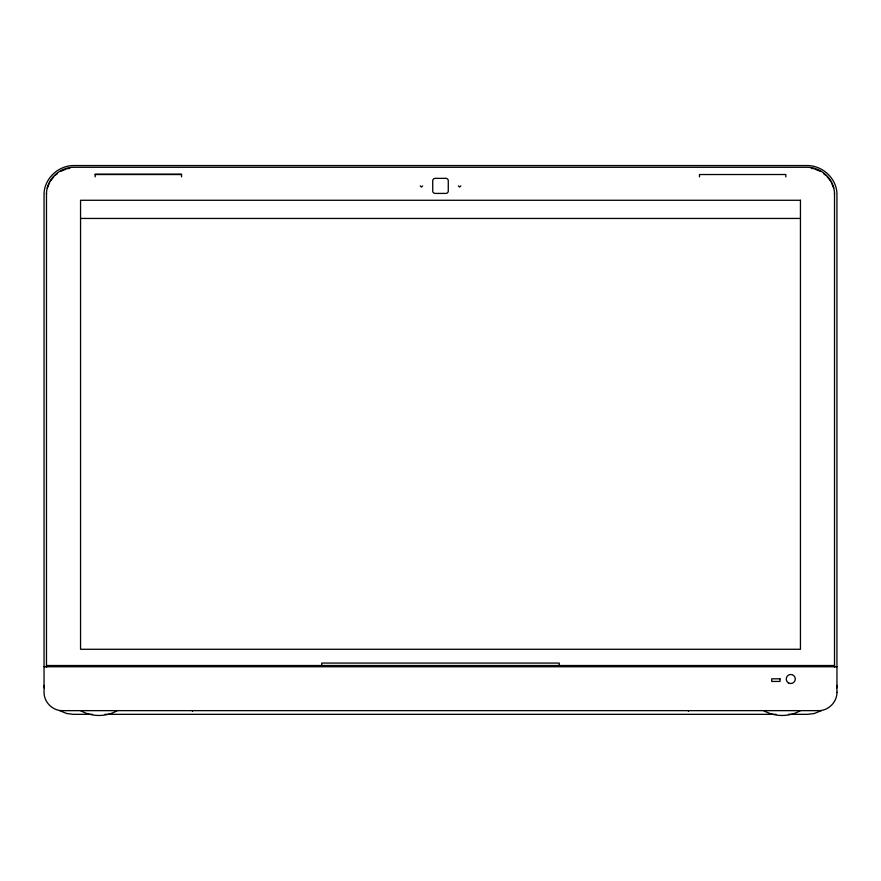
<?xml version="1.0" encoding="UTF-8"?>
<svg xmlns="http://www.w3.org/2000/svg" width="881" height="881" viewBox="0 0 881 881"><rect width="100%" height="100%" fill="white"/><g stroke="black" fill="none" stroke-linecap="round" stroke-linejoin="round"><path stroke-width="1.32" d="M46.484 194.007C46.407 179.669 59.28 167.445 73.431 167.28L807.569 167.28C821.72 167.445 834.593 179.669 834.516 194.007M422.638 185.88L421.426 187.058L420.204 185.88M460.796 185.88L459.574 187.058L458.362 185.88M836.598 688.017L836.95 685.418M47.31 187.961L49.644 182.488M50.118 181.398L53.84 176.696M55.558 175.033L57.496 173.59M117.261 710.648C106.127 717.079 91.756 717.079 80.623 710.648M800.377 710.648C789.244 717.079 774.873 717.079 763.739 710.648M60.415 171.421L66.064 169.163M821.499 710.604L814.275 713.5L807.69 714.337L788.429 714.337M67.187 168.7L69.687 168.392M95.17 174.537L181.541 174.537M80.556 218.444L800.444 218.444M46.484 665.518L834.516 665.518M44.05 666.741L836.95 666.741M92.571 714.337L73.31 714.337L66.725 713.5L59.501 710.604M104.949 714.337L776.051 714.337M811.313 168.392L813.813 168.7M814.936 169.163L820.585 171.421M823.504 173.59L825.442 175.033M827.16 176.696L830.882 181.398M831.356 182.488L833.69 187.961M44.05 685.418L44.402 688.017M834.516 193.38L834.516 667.369M785.83 176.894L785.83 174.515L699.459 174.537L699.459 176.894M688.468 710.725L688.468 711.363M559.259 665.518L559.259 663.074L321.741 663.074L321.741 665.518M192.532 710.725L192.532 711.363M181.541 176.894L181.541 174.196L95.17 174.196L95.17 176.894M46.484 193.38L46.484 667.369M836.95 692.356C837.016 702.135 828.481 710.714 818.702 710.648L62.298 710.648C52.519 710.714 43.984 702.135 44.05 692.356L44.05 193.853C44.38 178.579 58.19 165.771 73.277 165.551L807.723 165.551C822.81 165.771 836.62 178.579 836.95 193.853L836.95 692.356M445.841 178.358L435.159 178.358A2.434 2.357 0 0 0 432.725 180.715L432.725 191.056A2.434 2.357 0 0 0 435.159 193.413L445.841 193.413A2.434 2.357 0 0 0 448.275 191.056L448.275 180.715A2.434 2.357 0 0 0 445.841 178.347M800.444 200.273L80.556 200.273L80.556 649.275L800.444 649.275L800.444 200.273M780.015 678.811L771.69 678.811L771.69 681.442L780.015 681.442L780.015 678.811M788.517 682.929A4.537 4.537 0 0 0 795.312 678.998A4.537 4.537 0 0 0 788.517 675.077A4.537 4.537 0 0 0 788.517 682.929"/></g></svg>
